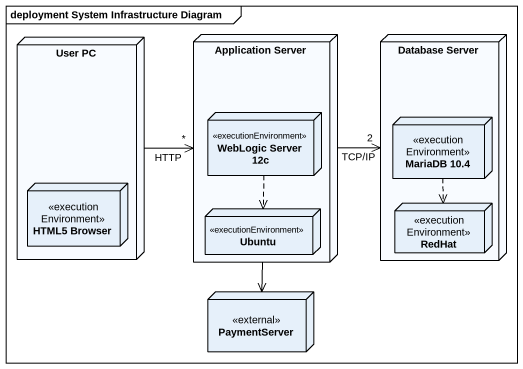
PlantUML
@startuml
mainframe deployment System Infrastructure Diagram
node "User PC" as User_PC {
  node "HTML5 Browser" as HTML5_Browser <<executionEnvironment>>
}
node "Application Server" as Application_Server {
  node "WebLogic Server 12c" as WebLogic_Server_12c <<executionEnvironment>>
  node Ubuntu <<executionEnvironment>>
}
node "Database Server" as Database_Server {
  node "MariaDB 10.4" as MariaDB_10_4 <<executionEnvironment>>
  node RedHat <<executionEnvironment>>
}
node PaymentServer <<external>>
User_PC -right-> "*" Application_Server : HTTP
Application_Server -right-> "2" Database_Server : TCP/IP
Application_Server --> PaymentServer
WebLogic_Server_12c ..> Ubuntu
MariaDB_10_4 ..> RedHat
@enduml
